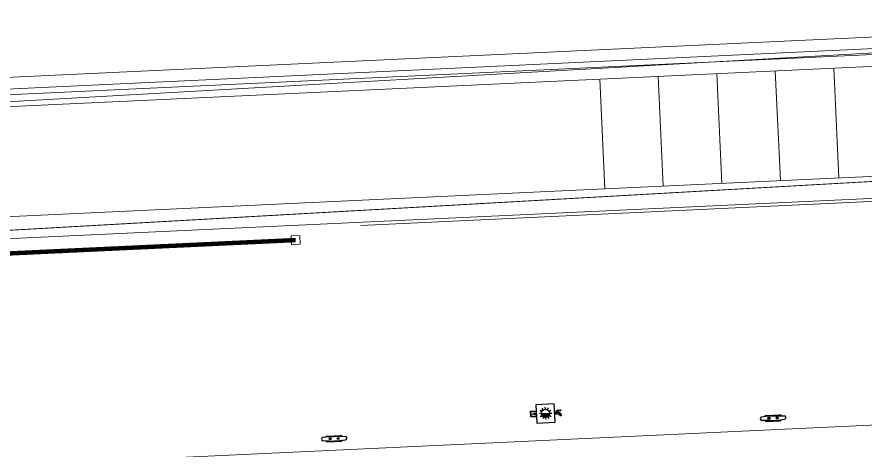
# Model space of a CAD drawing. Extents: x 526875 to 527530, y 3493038 to 3493574.
# Drawn here: x 527123.47 to 527135.05, y 3493327.63 to 3493333.54 of the extents above; entities that cross this region are included whole.
import ezdxf

# ---------------------------------------------------------------- set-up
doc = ezdxf.new("R2010")
doc.units = 0
doc.header["$LTSCALE"] = 2
doc.layers.get('0').update_dxf_attribs({"linetype": 'CONTINUOUS'})
for name, color, linetype in [('DMTZ', 7, 'CONTINUOUS'), ('DOTE', 1, 'CONTINUOUS'), ('W- bollard系船栓', 4, 'CONTINUOUS'), ('W-_ANTICOLLISION防撞措施', 6, 'CONTINUOUS'), ('W-PLASTIC_RAILINGS塑木栏杆', 6, 'CONTINUOUS'), ('W-REVETMENT驳岸', 2, 'CONTINUOUS'), ('W-STEEL_FRAME钢架', 3, 'CONTINUOUS'), ('水电箱', 3, 'CONTINUOUS'), ('系船栓', 132, 'CONTINUOUS')]:
    doc.layers.add(name, color=color, linetype=linetype)
doc.layers.add('线状居民地及垣栅辅助层', color=7, linetype='CONTINUOUS', lineweight=30)
doc.linetypes.add('10422', pattern='A,2,[150,AAA.SHX,S=1,R=0,X=0,Y=1],2,[177,AAA.SHX,S=1,R=0,X=0,Y=0.8],1e-09', length=4)

# ---------------------------------------------------------------- blocks, each defined once
blk = doc.blocks.new('slt')
for p, q in [((2.8, 1.5), (2.9, 1.8)), ((2.8, 1.5), (2.9, 1.6)), ((2.8, 1.5), (2.8, 1.5)), ((2.9, 1.3), (2.8, 1.5)), ((2.8, 1.4), (2.8, 1.5)), ((2.8, 1.3), (2.8, 1.4)), ((2.8, 1.3), (2.8, 1.3)), ((2.8, 1.2), (2.8, 1.3)), ((2.8, 1.3), (2.8, 1.3)), ((2.8, 1.3), (2.8, 1.3)), ((2.8, 1.3), (2.8, 1.3)), ((2.8, 1.2), (2.8, 1.2)), ((2.8, 1.2), (2.8, 1.2)), ((2.8, 1.2), (2.8, 1.2)), ((2.8, 1.2), (2.8, 1.1)), ((2.8, 1.2), (2.8, 1.2)), ((2.8, 1.2), (2.8, 1.2)), ((2.8, 1.1), (2.8, 1.1)), ((2.8, 1.1), (2.8, 1.1)), ((2.8, 1), (2.8, 1.1)), ((2.8, 0.9), (2.8, 1)), ((2.8, 0.9), (2.8, 0.9)), ((2.8, 0.9), (2.8, 0.9)), ((2.8, 0.8), (2.8, 0.9)), ((2.8, 0.5), (2.9, 0.8)), ((2.8, 0.7), (2.8, 0.8)), ((2.8, 0.6), (2.8, 0.7)), ((2.8, 0.7), (2.8, 0.7)), ((2.8, 0.5), (2.8, 0.6)), ((2.9, 0.2), (2.8, 0.5)), ((2.8, 0.5), (2.8, 0.5)), ((2.8, 0.5), (2.8, 0.5)), ((2.8, 0.5), (2.8, 0.3)), ((2.8, 0.3), (2.8, 0.2)), ((2.8, 0.2), (2.8, 0.2)), ((2.8, 0.2), (2.8, 0.1)), ((2.8, 0.1), (2.8, 0.1)), ((2.8, 0), (2.8, 0.1)), ((2.8, 0), (2.8, 0)), ((3.2, 1.8), (2.9, 1.8)), ((2.9, 1.6), (2.9, 1.8)), ((2.9, 1.2), (2.9, 1.3)), ((2.9, 0.8), (2.9, 1.2)), ((3.3, 1.2), (2.9, 1.2)), ((2.9, -0.2), (2.9, 0.2)), ((3.3, 1.6), (3.2, 1.8)), ((3.3, 1.5), (3.2, 1.8)), ((3.3, 1.5), (3.3, 1.6)), ((3.3, 1.5), (3.4, 1.4)), ((3.3, 1.3), (3.3, 1.5)), ((3.3, 1.5), (3.3, 1.5)), ((3.3, 1.2), (3.3, 1.3)), ((3.3, 0.8), (3.3, 1.2)), ((3.3, 0.5), (3.3, 0.8)), ((3.3, 0.2), (3.3, 0.5)), ((3.3, -0.2), (3.3, 0.2)), ((3.4, 1.4), (3.4, 1.3)), ((3.4, 1.3), (4.9, 1.3)), ((3.4, 1.3), (3.4, 1.2)), ((3.4, 1.2), (3.4, 1)), ((3.4, 1), (3.4, 0.8)), ((3.4, 0.8), (3.4, 0.5)), ((3.4, 0.5), (3.4, 0.2)), ((3.4, 0.2), (3.4, -0.1)), ((4.9, 1.5), (5.2, 1.7)), ((4.9, 1.5), (4.9, 1.3)), ((4.9, 1.5), (4.9, 1.5)), ((5, 1.5), (4.9, 1.5)), ((4.9, 1.3), (4.9, 1.3)), ((4.9, 1.3), (5, 1.3)), ((4.9, 1.3), (4.9, 1.3)), ((5, 1.4), (5, 1.5)), ((5, 1.2), (5, 1.4)), ((5, 1.3), (5, 1.2)), ((5, 1), (5, 1.2)), ((5, 1.2), (5, 1.1)), ((5, 1.1), (5, 0.9)), ((5, 0.8), (5, 1)), ((5, 0.9), (5, 0.7)), ((5, 0.5), (5, 0.8)), ((5, 0.7), (5, 0.5)), ((5, 0.2), (5, 0.5)), ((5, 0.5), (5, 0.2)), ((5, -0.1), (5, 0.2)), ((5, 0.2), (5, 0)), ((5, 0), (5, -0.2)), ((5.2, 3), (5.4, 3.2)), ((5.2, 1.7), (5.2, 3)), ((5.2, 3), (5.2, 3)), ((5.2, 3), (5.3, 3)), ((5.2, 1.8), (5.2, 1.7)), ((5.3, 1.8), (5.2, 1.8)), ((5.2, 1.7), (5.3, 1.7)), ((5.2, 1.7), (5.2, 1.6)), ((5.2, 1.7), (5.2, 1.7)), ((5.2, 1.7), (5.3, 1.7)), ((5.2, 1.6), (5.3, 1.5)), ((5.3, 3), (5.5, 3)), ((5.5, 1.8), (5.3, 1.8)), ((5.4, 1.6), (5.3, 1.7)), ((5.3, 1.7), (5.3, 1.7)), ((5.3, 1.7), (5.3, 1.7)), ((5.3, 1.7), (5.3, 1.7)), ((5.3, 1.5), (5.3, 1.4)), ((5.3, 1.4), (5.3, 1.1)), ((5.3, 1.1), (5.3, 0.8)), ((5.3, 0.8), (5.3, 0.5)), ((5.3, 0.5), (5.3, 0.2)), ((5.3, 0.2), (5.3, -0.2)), ((5.4, 3.6), (5.4, 3.6)), ((5.4, 3.6), (5.5, 3.6)), ((5.4, 3.6), (5.4, 3.6)), ((5.4, 3.2), (5.4, 3.6)), ((5.4, 3.2), (5.5, 3.2)), ((5.4, 3.2), (5.4, 3.2)), ((5.4, 1.6), (5.4, 1.6)), ((5.5, 1.6), (5.4, 1.6)), ((5.4, 1.6), (5.4, 1.6)), ((5.5, 3.7), (5.6, 3.7)), ((5.5, 3.6), (5.5, 3.7)), ((5.5, 3.2), (5.6, 3.3)), ((5.5, 3), (5.7, 3)), ((5.7, 1.8), (5.5, 1.8)), ((5.6, 1.5), (5.5, 1.6)), ((5.6, 3.7), (5.7, 3.7)), ((5.6, 3.3), (5.7, 3.3)), ((5.7, 1.5), (5.6, 1.5)), ((5.7, 3.7), (6.5, 3.7)), ((5.7, 3.3), (5.9, 3.3)), ((5.7, 3), (5.9, 3.1)), ((5.9, 1.8), (5.7, 1.8)), ((5.7, 1.5), (5.7, 1.5)), ((5.8, 1.5), (5.7, 1.5)), ((6, 1.4), (5.8, 1.5)), ((5.9, 3.3), (6.1, 3.3)), ((5.9, 3.1), (6.1, 3.1)), ((6.1, 1.8), (5.9, 1.8)), ((6, 1.4), (6, 1.4)), ((6.2, 1.4), (6, 1.4)), ((6.1, 3.3), (6.3, 3.3)), ((6.1, 3.1), (6.3, 3.1)), ((6.3, 1.8), (6.1, 1.8)), ((6.2, 1.8), (6.3, 1.8)), ((6.4, 1.4), (6.2, 1.4)), ((6.2, 1.4), (6.2, 1.4)), ((6.3, 3.3), (6.4, 3.3)), ((6.3, 3.1), (6.5, 3.1)), ((6.3, 1.8), (6.4, 1.8)), ((6.5, 1.8), (6.3, 1.8)), ((6.4, 3.3), (6.6, 3.3)), ((6.4, 1.8), (6.6, 1.8)), ((6.5, 1.5), (6.4, 1.4)), ((6.4, 1.4), (6.4, 1.4)), ((6.6, 3.7), (6.5, 3.7)), ((6.6, 3.7), (6.5, 3.7)), ((6.5, 3.7), (6.5, 3.7)), ((6.5, 3.1), (6.7, 3)), ((6.7, 1.8), (6.5, 1.8)), ((6.5, 1.5), (6.5, 1.5)), ((6.6, 1.5), (6.5, 1.5)), ((6.6, 3.8), (6.6, 3.7)), ((6.7, 3.8), (6.6, 3.8)), ((6.6, 3.3), (6.7, 3.2)), ((6.6, 1.7), (6.6, 1.8)), ((6.6, 1.8), (6.6, 1.8)), ((6.6, 1.8), (6.7, 1.8)), ((6.7, 1.7), (6.6, 1.7)), ((6.6, 1.7), (6.8, 1.7)), ((6.6, 1.5), (6.6, 1.7)), ((6.6, 1.7), (6.6, 1.7)), ((6.6, 1.5), (6.6, 1.5)), ((6.6, 1.5), (6.6, 1.5)), ((6.6, 1.5), (6.6, 1.5)), ((6.6, 1.5), (6.6, 1.5)), ((6.6, 1.5), (6.7, 1.5)), ((6.7, 3.9), (6.7, 3.8)), ((6.8, 3.9), (6.7, 3.9)), ((6.7, 3.2), (6.7, 3.2)), ((6.7, 3.2), (6.9, 3)), ((6.7, 3), (6.8, 3)), ((6.7, 1.8), (6.7, 1.7)), ((6.7, 1.8), (6.7, 1.8)), ((6.8, 1.8), (6.7, 1.8)), ((6.7, 1.7), (6.7, 1.7)), ((6.9, 1.5), (6.7, 1.5)), ((6.9, 4), (6.8, 3.9)), ((6.8, 3), (6.9, 3)), ((6.9, 1.8), (6.8, 1.8)), ((6.8, 1.7), (6.9, 1.7)), ((7, 4), (6.9, 4)), ((6.9, 3.2), (7, 3.3)), ((6.9, 3.2), (6.9, 3.1)), ((6.9, 3.1), (6.9, 3)), ((6.9, 3), (6.9, 1.7)), ((6.9, 3), (6.9, 3)), ((6.9, 3), (6.9, 3)), ((6.9, 3), (6.9, 3)), ((6.9, 3), (6.9, 3)), ((6.9, 3), (6.9, 3)), ((6.9, 1.7), (6.9, 1.8)), ((6.9, 1.7), (6.9, 1.7)), ((7.1, 1.4), (6.9, 1.5)), ((7.1, 4), (7, 4)), ((7.1, 3.4), (7, 3.3)), ((7, 3.3), (7, 3.3)), ((7.3, 4.1), (7.1, 4.1)), ((7.1, 4.1), (7.1, 4)), ((7.2, 3.5), (7.1, 3.5)), ((7.1, 3.5), (7.1, 3.4)), ((7.2, 3.5), (7.1, 3.5)), ((7.1, 3.5), (7.1, 3.4)), ((7.1, 3.4), (7.1, 3.4)), ((7.1, 1.4), (7.3, 1.4)), ((7.3, 3.6), (7.2, 3.5)), ((7.3, 3.6), (7.2, 3.5)), ((7.3, 4.1), (10.4, 4.1)), ((7.4, 3.6), (7.3, 3.6)), ((7.4, 3.6), (7.3, 3.6)), ((7.3, 3.6), (7.3, 3.6)), ((7.3, 1.4), (7.4, 1.3)), ((7.5, 3.7), (7.4, 3.6)), ((7.4, 3.6), (7.4, 3.6)), ((7.5, 3.6), (7.4, 3.6)), ((7.4, 1.3), (7.5, 1.3)), ((7.6, 3.7), (7.5, 3.7)), ((7.5, 3.6), (10.3, 3.6)), ((7.5, 1.3), (8, 1.3)), ((7.6, 3.7), (10.4, 3.7)), ((8, 1.3), (8.5, 1)), ((8.5, 1), (9, 0.7)), ((9, 0.7), (9, 0.7)), ((9, 0.7), (9.5, 0)), ((9.6, 0), (9.5, 0)), ((9.5, 0), (9.5, 0)), ((9.5, 0), (9.6, 0)), ((9.6, 0), (9.6, 0)), ((9.6, 0), (9.7, 0)), ((9.7, 0), (9.7, 0)), ((9.7, 0), (9.7, 0)), ((9.7, 0), (9.7, 0)), ((9.7, 0), (9.7, 0)), ((10.4, 3.6), (10.3, 3.6)), ((10.4, 4.1), (10.5, 4.1)), ((10.4, 3.7), (10.5, 3.7)), ((10.5, 3.6), (10.4, 3.6)), ((10.5, 4.1), (10.6, 4.1)), ((10.5, 3.7), (10.6, 3.7)), ((10.6, 3.6), (10.5, 3.6)), ((10.6, 4.1), (10.7, 4.1)), ((10.6, 3.7), (10.7, 3.7)), ((10.7, 3.6), (10.6, 3.6)), ((10.6, 3.6), (10.6, 3.6)), ((10.7, 4.1), (10.7, 3.6)), ((10.7, 4.1), (10.7, 4.1)), ((10.7, 4.1), (10.7, 4.1)), ((10.7, 3.7), (10.7, 3.7)), ((10.7, 3.7), (10.7, 3.6)), ((10.7, 3.6), (10.7, 3.6)), ((10.7, 3.6), (10.7, 3.6)), ((2.8, 0), (2.8, -0.1)), ((2.8, -0.2), (2.8, -0.1)), ((2.8, -0.1), (2.8, -0.1)), ((2.8, -0.2), (2.8, -0.2)), ((2.8, -0.2), (2.8, -0.2)), ((2.8, -0.2), (2.8, -0.3)), ((2.8, -0.3), (2.8, -0.4)), ((2.8, -0.3), (2.8, -0.3)), ((2.8, -0.6), (2.8, -0.4)), ((2.8, -0.6), (2.9, -0.4)), ((2.8, -0.4), (2.8, -0.4)), ((2.9, -0.7), (2.8, -0.6)), ((2.8, -0.6), (2.9, -0.9)), ((2.8, -0.6), (2.8, -0.6)), ((3.3, -0.2), (2.9, -0.2)), ((2.9, -0.4), (2.9, -0.2)), ((2.9, -0.9), (2.9, -0.7)), ((3.2, -0.9), (2.9, -0.9)), ((3.3, -0.6), (3.2, -0.9)), ((3.2, -0.9), (3.3, -0.7)), ((3.3, -0.4), (3.3, -0.2)), ((3.3, -0.6), (3.3, -0.4)), ((3.4, -0.4), (3.3, -0.6)), ((3.3, -0.6), (3.3, -0.6)), ((3.3, -0.7), (3.3, -0.6)), ((3.4, -0.1), (3.4, -0.3)), ((3.4, -0.3), (3.4, -0.4)), ((3.4, -0.4), (4.9, -0.4)), ((3.4, -0.4), (3.4, -0.4)), ((4.9, -0.4), (4.9, -0.4)), ((4.9, -0.4), (4.9, -0.5)), ((5, -0.4), (4.9, -0.4)), ((4.9, -0.4), (4.9, -0.4)), ((4.9, -0.6), (5, -0.5)), ((4.9, -0.5), (4.9, -0.6)), ((5.2, -0.8), (4.9, -0.6)), ((5, -0.3), (5, -0.1)), ((5, -0.2), (5, -0.3)), ((5, -0.3), (5, -0.4)), ((5, -0.4), (5, -0.3)), ((5, -0.5), (5, -0.4)), ((5.3, -0.6), (5.2, -0.7)), ((5.2, -0.7), (5.2, -0.8)), ((5.4, -0.7), (5.2, -0.8)), ((5.3, -0.2), (5.3, -0.4)), ((5.3, -0.4), (5.3, -0.6)), ((5.6, -0.7), (5.4, -0.7)), ((5.8, -0.7), (5.6, -0.7)), ((6, -0.7), (5.8, -0.7)), ((6.1, -0.7), (6, -0.7)), ((6.3, -0.7), (6.1, -0.7)), ((6.5, -0.6), (6.3, -0.7)), ((6.7, -0.6), (6.5, -0.6)), ((6.7, -0.6), (6.9, -0.5)), ((6.9, -0.5), (7.1, -0.5)), ((7.3, -0.5), (7.1, -0.5)), ((7.4, -0.4), (7.3, -0.5)), ((7.4, -0.4), (7.5, -0.4)), ((7.5, -0.4), (7.7, -0.5)), ((7.7, -0.5), (7.8, -0.6)), ((7.8, -0.6), (8.1, -1)), ((8, -1.5), (8, -1.5)), ((8, -1.5), (8, -1.5)), ((8, -1.6), (8, -1.5)), ((8, -1.5), (8, -1.5)), ((8, -1.5), (8.1, -1.5)), ((8, -1.6), (8, -1.6)), ((8, -1.5), (8.1, -1.5)), ((8, -1.5), (8.1, -1.5)), ((8, -1.5), (8, -1.6)), ((8.1, -1.5), (8, -1.5)), ((8.1, -1.5), (8, -1.5)), ((8, -1.6), (8, -1.6)), ((8.1, -1.6), (8, -1.6)), ((8, -1.6), (8, -1.6)), ((8, -1.6), (8.5, -2.3)), ((8, -1.6), (8, -1.6)), ((8, -1.6), (8, -1.6)), ((8, -1.6), (8, -1.6)), ((8, -1.6), (8, -1.6)), ((8, -1.6), (8, -1.6)), ((8, -1.6), (8, -1.6)), ((8, -1.6), (8, -1.6)), ((8, -1.6), (8, -1.6)), ((8, -1.6), (8.1, -1.6)), ((8, -1.6), (8, -1.6)), ((8, -1.6), (8, -1.6)), ((8, -1.6), (8, -1.6)), ((8.1, -1), (8.1, -1.1)), ((8.1, -1), (8.2, -1.1)), ((8.1, -1.1), (8.1, -1.1)), ((8.1, -1.1), (8.1, -1.1)), ((8.1, -1.2), (8.1, -1.1)), ((8.1, -1.2), (8.1, -1.2)), ((8.1, -1.3), (8.1, -1.2)), ((8.1, -1.2), (8.1, -1.2)), ((8.1, -1.2), (8.1, -1.2)), ((8.1, -1.3), (8.1, -1.3)), ((8.2, -1.3), (8.1, -1.3)), ((8.1, -1.4), (8.1, -1.4)), ((8.1, -1.5), (8.1, -1.4)), ((8.1, -1.4), (8.1, -1.4)), ((8.1, -1.4), (8.1, -1.5)), ((8.2, -1.4), (8.1, -1.4)), ((8.1, -1.4), (8.1, -1.4)), ((8.1, -1.4), (8.1, -1.4)), ((8.1, -1.4), (8.1, -1.5)), ((8.1, -1.5), (8.1, -1.5)), ((8.1, -1.5), (8.1, -1.5)), ((8.1, -1.5), (8.1, -1.5)), ((8.1, -1.5), (8.1, -1.5)), ((8.1, -1.5), (8.1, -1.5)), ((8.1, -1.5), (8.1, -1.5)), ((8.1, -1.5), (8.1, -1.5)), ((8.1, -1.5), (8.1, -1.5)), ((8.1, -1.5), (8.1, -1.5)), ((8.1, -1.6), (8.1, -1.5)), ((8.1, -1.5), (8.1, -1.6)), ((8.1, -1.5), (8.1, -1.6)), ((8.1, -1.5), (8.1, -1.5)), ((8.1, -1.5), (8.1, -1.5)), ((8.1, -1.5), (8.1, -1.5)), ((8.1, -1.5), (8.1, -1.5)), ((8.1, -1.5), (8.1, -1.6)), ((8.1, -1.6), (8.1, -1.6)), ((8.1, -1.6), (8.1, -1.6)), ((8.1, -1.6), (8.1, -1.6)), ((8.1, -1.6), (8.1, -1.6)), ((8.1, -1.6), (8.2, -1.6)), ((8.1, -1.6), (8.1, -1.6)), ((8.1, -1.6), (8.1, -1.6)), ((8.1, -1.6), (8.1, -1.6)), ((8.1, -1.6), (8.1, -1.6)), ((8.1, -1.6), (8.1, -1.6)), ((8.1, -1.6), (8.6, -2.2)), ((8.1, -1.6), (8.1, -1.6)), ((8.2, -1.1), (8.3, -1)), ((8.2, -1.1), (8.2, -1.1)), ((8.2, -1.3), (8.2, -1.3)), ((8.3, -1.3), (8.2, -1.3)), ((8.2, -1.3), (8.2, -1.3)), ((8.2, -1.3), (8.2, -1.3)), ((8.2, -1.4), (8.2, -1.3)), ((8.2, -1.3), (8.2, -1.3)), ((8.2, -1.3), (8.2, -1.4)), ((8.2, -1.3), (8.2, -1.3)), ((8.2, -1.3), (8.2, -1.3)), ((8.2, -1.3), (8.2, -1.3)), ((8.2, -1.3), (8.2, -1.3)), ((8.2, -1.3), (8.2, -1.3)), ((8.2, -1.3), (8.2, -1.3)), ((8.2, -1.3), (8.2, -1.4)), ((8.2, -1.4), (8.2, -1.4)), ((8.2, -1.4), (8.2, -1.4)), ((8.2, -1.4), (8.2, -1.4)), ((8.2, -1.4), (8.2, -1.4)), ((8.2, -1.6), (8.2, -1.5)), ((8.2, -1.5), (8.2, -1.5)), ((8.2, -1.5), (8.3, -1.5)), ((8.3, -1.5), (8.2, -1.5)), ((8.2, -1.5), (8.2, -1.5)), ((8.2, -1.5), (8.2, -1.5)), ((8.2, -1.5), (8.2, -1.5)), ((8.2, -1.5), (8.2, -1.5)), ((8.2, -1.5), (8.7, -2.2)), ((8.2, -1.5), (8.2, -1.5)), ((8.2, -1.5), (8.2, -1.5)), ((8.2, -1.5), (8.3, -1.5)), ((8.2, -1.5), (8.7, -2.2)), ((8.3, -1), (8.4, -1)), ((8.3, -1.3), (8.4, -1.2)), ((8.3, -1.3), (8.4, -1.3)), ((8.3, -1.3), (8.3, -1.3)), ((8.3, -1.5), (8.4, -1.4)), ((8.3, -1.5), (8.3, -1.5)), ((8.3, -1.5), (8.3, -1.5)), ((8.3, -1.5), (8.3, -1.5)), ((8.3, -1.5), (8.3, -1.5)), ((8.3, -1.5), (8.3, -1.5)), ((8.4, -1), (8.6, -0.9)), ((8.4, -1.2), (8.5, -1.2)), ((8.4, -1.3), (8.4, -1.3)), ((8.5, -1.3), (8.4, -1.3)), ((8.4, -1.4), (8.5, -1.4)), ((8.4, -1.4), (8.4, -1.4)), ((8.4, -1.4), (8.4, -1.4)), ((8.4, -1.4), (8.4, -1.4)), ((8.4, -1.4), (8.4, -1.4)), ((8.4, -1.4), (8.4, -1.4)), ((8.4, -1.4), (8.9, -2.1)), ((8.4, -1.4), (8.4, -1.4)), ((8.4, -1.4), (8.4, -1.4)), ((8.4, -1.4), (8.9, -2.1)), ((8.4, -1.4), (8.4, -1.4)), ((8.5, -1.2), (8.7, -1)), ((8.7, -1.2), (8.5, -1.3)), ((8.5, -1.4), (8.5, -1.3)), ((8.5, -1.3), (8.6, -1.3)), ((8.5, -1.4), (8.5, -1.4)), ((8.5, -1.4), (8.5, -1.4)), ((8.5, -1.4), (8.5, -1.4)), ((8.5, -2.3), (8.6, -2.3)), ((8.5, -2.3), (8.5, -2.3)), ((8.5, -2.3), (8.5, -2.3)), ((8.6, -0.9), (8.8, -0.7)), ((8.6, -1.3), (8.6, -1.3)), ((8.6, -1.3), (9.1, -2)), ((8.6, -1.3), (8.6, -1.3)), ((8.6, -1.3), (8.7, -1.3)), ((8.6, -2.3), (8.7, -2.2)), ((8.6, -2.2), (8.6, -2.2)), ((8.6, -2.3), (8.6, -2.2)), ((8.6, -2.2), (8.6, -2.3)), ((8.6, -2.3), (8.6, -2.3)), ((8.6, -2.3), (8.6, -2.3)), ((8.6, -2.3), (8.6, -2.3)), ((8.7, -1), (8.9, -0.9)), ((8.7, -1), (8.7, -1)), ((8.8, -1.1), (8.7, -1.2)), ((8.7, -1.2), (8.7, -1.2)), ((8.7, -1.2), (8.8, -1.2)), ((8.7, -1.3), (8.7, -1.2)), ((8.7, -1.3), (8.7, -1.3)), ((8.7, -1.3), (8.7, -1.3)), ((8.7, -1.3), (8.7, -1.3)), ((8.7, -1.3), (8.7, -1.3)), ((8.7, -1.3), (8.7, -1.3)), ((8.7, -1.3), (8.7, -1.3)), ((8.7, -1.3), (9.2, -2)), ((8.7, -2.2), (8.7, -2.2)), ((8.7, -2.2), (8.7, -2.2)), ((8.7, -2.2), (8.7, -2.2)), ((8.7, -2.2), (8.7, -2.2)), ((8.7, -2.2), (8.7, -2.2)), ((8.7, -2.2), (8.8, -2.2)), ((8.8, -0.7), (9, -0.6)), ((9, -1), (8.8, -1.1)), ((8.8, -1.2), (8.9, -1.1)), ((8.8, -1.2), (8.8, -1.2)), ((8.8, -1.2), (8.8, -1.2)), ((8.8, -1.2), (8.8, -1.2)), ((8.8, -1.2), (9.3, -1.8)), ((8.8, -1.2), (8.8, -1.2)), ((8.8, -1.2), (8.8, -1.2)), ((8.8, -2.2), (8.9, -2.1)), ((8.8, -2.2), (8.8, -2.2)), ((8.8, -2.2), (8.8, -2.2)), ((8.8, -2.2), (8.8, -2.2)), ((8.8, -2.2), (8.8, -2.2)), ((8.8, -2.2), (8.8, -2.2)), ((8.8, -2.2), (8.8, -2.2)), ((8.9, -0.9), (9.1, -0.8)), ((8.9, -1.1), (8.9, -1.1)), ((8.9, -1.1), (8.9, -1.1)), ((8.9, -1.1), (8.9, -1.1)), ((8.9, -1.1), (9, -1.1)), ((8.9, -1.1), (8.9, -1.1)), ((8.9, -1.1), (9.4, -1.8)), ((8.9, -2.1), (8.9, -2.1)), ((8.9, -2.1), (8.9, -2.1)), ((8.9, -2.1), (8.9, -2.1)), ((8.9, -2.1), (9, -2.1)), ((9, -0.6), (9.2, -0.4)), ((9.2, -0.8), (9, -1)), ((9, -1), (9, -1)), ((9, -1), (9.1, -1)), ((9, -1), (9, -1)), ((9, -1.1), (9, -1)), ((9, -1.1), (9, -1.1)), ((9, -2.1), (9.1, -2)), ((9, -2.1), (9, -2.1)), ((9, -2.1), (9, -2.1)), ((9, -2.1), (9, -2.1)), ((9, -2.1), (9, -2.1)), ((9, -2.1), (9, -2.1)), ((9, -2.1), (9, -2.1)), ((9.1, -0.8), (9.3, -0.6)), ((9.1, -1), (9.2, -0.9)), ((9.1, -1), (9.1, -1)), ((9.1, -1), (9.1, -1)), ((9.1, -1), (9.1, -1)), ((9.1, -1), (9.6, -1.7)), ((9.1, -2), (9.1, -2)), ((9.1, -2), (9.1, -2)), ((9.1, -2), (9.1, -2)), ((9.2, -2.1), (9.1, -2)), ((9.1, -2), (9.1, -2)), ((9.1, -2), (9.2, -2)), ((9.2, -0.4), (9.3, -0.3)), ((9.3, -0.7), (9.2, -0.8)), ((9.2, -0.9), (9.2, -0.9)), ((9.2, -0.9), (9.7, -1.6)), ((9.2, -0.9), (9.2, -0.9)), ((9.2, -0.9), (9.2, -0.9)), ((9.2, -0.9), (9.3, -0.9)), ((9.2, -0.9), (9.2, -0.9)), ((9.2, -1.9), (9.3, -1.9)), ((9.2, -1.9), (9.2, -1.9)), ((9.2, -2), (9.2, -1.9)), ((9.2, -2), (9.2, -2)), ((9.2, -2), (9.2, -2)), ((9.2, -2), (9.2, -2)), ((9.2, -2.1), (9.2, -2.2)), ((9.2, -2.1), (9.2, -2.1)), ((9.3, -2.1), (9.2, -2.1)), ((9.2, -2.2), (9.3, -2.2)), ((9.5, -2.4), (9.2, -2.2)), ((9.3, -0.3), (9.4, -0.2)), ((9.3, -0.6), (9.5, -0.5)), ((9.3, -0.6), (9.3, -0.6)), ((9.4, -0.7), (9.3, -0.7)), ((9.3, -0.8), (9.4, -0.7)), ((9.3, -0.8), (9.3, -0.8)), ((9.3, -0.8), (9.3, -0.8)), ((9.3, -0.8), (9.3, -0.8)), ((9.3, -0.9), (9.3, -0.8)), ((9.3, -0.8), (9.3, -0.8)), ((9.3, -0.8), (9.3, -0.8)), ((9.3, -0.8), (9.3, -0.8)), ((9.3, -0.8), (9.3, -0.8)), ((9.3, -0.8), (9.9, -1.5)), ((9.3, -1.8), (9.4, -1.8)), ((9.3, -1.9), (9.3, -1.8)), ((9.3, -1.9), (9.3, -1.9)), ((9.3, -1.9), (9.3, -1.9)), ((9.3, -1.9), (9.3, -1.9)), ((9.3, -1.9), (9.3, -1.9)), ((9.3, -1.9), (9.3, -1.9)), ((9.3, -2.1), (9.5, -2.1)), ((9.4, -2.1), (9.3, -2.1)), ((9.3, -2.1), (9.3, -2.1)), ((9.3, -2.2), (9.3, -2.1)), ((9.4, -0.2), (9.5, -0.1)), ((9.5, -0.6), (9.4, -0.7)), ((9.4, -0.7), (9.4, -0.7)), ((10, -1.4), (9.4, -0.7)), ((9.4, -0.7), (9.5, -0.7)), ((9.4, -1.8), (9.5, -1.8)), ((9.5, -2), (9.4, -2.1)), ((9.5, -0.1), (9.6, -0.1)), ((9.5, -0.5), (9.6, -0.3)), ((9.6, -0.4), (9.5, -0.6)), ((9.5, -0.6), (9.6, -0.6)), ((9.5, -0.7), (9.5, -0.6)), ((9.5, -0.7), (9.5, -0.7)), ((9.5, -0.7), (9.5, -0.7)), ((9.5, -0.7), (9.5, -0.7)), ((9.5, -1.7), (9.6, -1.7)), ((9.5, -1.8), (9.5, -1.7)), ((9.5, -1.8), (9.5, -1.8)), ((9.5, -1.8), (9.5, -1.8)), ((9.5, -1.8), (9.5, -1.8)), ((9.5, -1.8), (9.5, -1.8)), ((9.5, -2.1), (9.6, -2)), ((9.6, -2), (9.5, -2)), ((9.5, -2.4), (9.5, -2.5)), ((9.5, -2.5), (9.5, -2.4)), ((9.5, -2.5), (9.5, -2.5)), ((9.5, -2.5), (9.6, -2.5)), ((9.5, -2.5), (9.5, -2.5)), ((9.6, -2.5), (9.5, -2.5)), ((9.7, -2.8), (9.5, -2.5)), ((9.6, -0.1), (9.6, 0)), ((9.6, 0), (9.6, 0)), ((9.6, -0.3), (9.7, -0.2)), ((9.7, -0.4), (9.6, -0.4)), ((9.6, -0.6), (9.7, -0.5)), ((9.6, -0.6), (9.6, -0.6)), ((9.6, -0.6), (9.6, -0.6)), ((9.6, -0.6), (9.6, -0.6)), ((9.6, -0.6), (9.6, -0.6)), ((9.6, -0.6), (9.6, -0.6)), ((9.6, -0.6), (9.6, -0.6)), ((9.6, -0.6), (9.6, -0.6)), ((9.6, -0.6), (10.1, -1.3)), ((9.6, -1.7), (9.7, -1.6)), ((9.6, -1.7), (9.6, -1.7)), ((9.6, -1.7), (9.6, -1.7)), ((9.6, -1.7), (9.6, -1.7)), ((9.6, -1.7), (9.6, -1.7)), ((9.6, -1.7), (9.6, -1.7)), ((9.7, -1.9), (9.6, -2)), ((9.6, -2), (9.7, -1.9)), ((9.7, -2.4), (9.6, -2.4)), ((9.6, -2.4), (9.6, -2.5)), ((9.6, -2.5), (9.7, -2.4)), ((9.8, -0.1), (9.7, 0)), ((9.7, -0.2), (9.8, -0.1)), ((9.7, -0.2), (9.8, -0.3)), ((9.8, -0.2), (9.7, -0.2)), ((9.7, -0.2), (9.7, -0.2)), ((9.7, -0.2), (9.7, -0.2)), ((9.7, -0.2), (9.7, -0.2)), ((9.8, -0.3), (9.7, -0.4)), ((9.7, -0.5), (9.8, -0.4)), ((9.7, -0.5), (9.7, -0.5)), ((9.7, -0.5), (9.7, -0.5)), ((9.7, -0.5), (9.7, -0.5)), ((9.7, -0.5), (9.7, -0.5)), ((9.7, -0.5), (9.7, -0.5)), ((10.2, -1.2), (9.7, -0.5)), ((9.7, -1.6), (9.8, -1.6)), ((9.7, -1.6), (9.7, -1.6)), ((9.7, -1.6), (9.7, -1.6)), ((9.7, -1.9), (9.9, -1.8)), ((9.9, -1.8), (9.7, -1.9)), ((9.7, -2.4), (9.8, -2.3)), ((9.9, -2.3), (9.7, -2.4)), ((9.7, -2.8), (9.7, -2.8)), ((9.7, -2.8), (9.7, -2.8)), ((9.7, -2.8), (9.8, -2.8)), ((10, -3.1), (9.7, -2.8)), ((9.8, -2.8), (9.7, -2.8)), ((9.8, -0.1), (9.8, -0.1)), ((9.8, -0.1), (9.8, -0.1)), ((9.8, -0.1), (9.8, -0.1)), ((9.8, -0.1), (9.8, -0.1)), ((9.8, -0.1), (9.8, -0.1)), ((9.8, -0.1), (9.8, -0.1)), ((9.8, -0.1), (9.8, -0.1)), ((9.8, -0.1), (9.8, -0.1)), ((9.8, -0.1), (9.8, -0.1)), ((9.8, -0.1), (9.8, -0.1)), ((9.8, -0.1), (9.8, -0.2)), ((9.8, -0.1), (9.8, -0.1)), ((9.8, -0.1), (9.8, -0.1)), ((9.8, -0.1), (9.8, -0.1)), ((9.9, -0.1), (9.8, -0.1)), ((9.8, -0.1), (9.8, -0.1)), ((10.4, -1), (9.8, -0.3)), ((9.8, -0.3), (9.9, -0.3)), ((9.8, -0.4), (9.8, -0.3)), ((9.8, -0.4), (9.8, -0.4)), ((9.8, -0.4), (9.8, -0.4)), ((9.8, -0.4), (9.8, -0.4)), ((9.8, -0.4), (9.8, -0.4)), ((9.8, -0.4), (9.8, -0.4)), ((9.8, -0.4), (9.8, -0.4)), ((9.8, -0.4), (9.8, -0.4)), ((9.8, -0.4), (9.8, -0.4)), ((9.8, -0.4), (10.3, -1.1)), ((9.8, -1.5), (9.9, -1.5)), ((9.8, -1.5), (9.8, -1.5)), ((9.8, -1.5), (9.8, -1.5)), ((9.8, -1.6), (9.8, -1.5)), ((9.8, -1.6), (9.8, -1.6)), ((9.8, -2.3), (10, -2.2)), ((9.9, -2.8), (9.8, -2.8)), ((9.8, -2.8), (9.8, -2.8)), ((9.8, -2.8), (9.9, -2.8)), ((9.9, -0.1), (9.9, -0.1)), ((9.9, -0.1), (9.9, -0.1)), ((9.9, -0.1), (9.9, -0.1)), ((10, -0.1), (9.9, -0.1)), ((9.9, -0.1), (10, -0.1)), ((9.9, -0.1), (9.9, -0.1)), ((9.9, -0.1), (9.9, -0.1)), ((10, -0.1), (9.9, -0.1)), ((10, -0.2), (9.9, -0.3)), ((9.9, -0.3), (10, -0.2)), ((9.9, -0.3), (10, -0.3)), ((9.9, -0.3), (9.9, -0.3)), ((9.9, -0.3), (9.9, -0.3)), ((9.9, -0.3), (9.9, -0.3)), ((9.9, -0.3), (9.9, -0.3)), ((9.9, -0.3), (9.9, -0.3)), ((9.9, -0.3), (9.9, -0.3)), ((9.9, -1.5), (10, -1.4)), ((9.9, -1.5), (9.9, -1.5)), ((9.9, -1.5), (9.9, -1.5)), ((9.9, -1.5), (9.9, -1.5)), ((9.9, -1.5), (9.9, -1.5)), ((10, -1.7), (9.9, -1.8)), ((9.9, -1.8), (10, -1.7)), ((10, -2.2), (9.9, -2.3)), ((10, -2.7), (9.9, -2.8)), ((9.9, -2.8), (10, -2.8)), ((10, -0.1), (10.1, 0)), ((10, 0), (10, 0)), ((10.1, 0), (10, 0)), ((10, -0.1), (10, 0)), ((10, 0), (10, 0)), ((10, 0), (10, -0.1)), ((10, 0), (10, -0.1)), ((10, 0), (10, 0)), ((10, 0), (10, -0.1)), ((10, 0), (10, 0)), ((10, 0), (10, 0)), ((10, -0.1), (10, -0.2)), ((10, -0.1), (10, -0.1)), ((10.1, -0.1), (10, -0.1)), ((10, -0.1), (10.1, -0.1)), ((10, -0.1), (10, -0.1)), ((10, -0.2), (10.1, -0.1)), ((10, -0.1), (10, -0.1)), ((10.1, -0.1), (10, -0.1)), ((10, -0.1), (10, -0.1)), ((10, -0.1), (10, -0.1)), ((10, -0.1), (10, -0.1)), ((10, -0.1), (10, -0.1)), ((10, -0.1), (10, -0.1)), ((10, -0.2), (10, -0.1)), ((10, -0.1), (10, -0.1)), ((10, -0.1), (10, -0.1)), ((10, -0.1), (10, -0.1)), ((10, -0.1), (10, -0.1)), ((10, -0.3), (10, -0.2)), ((10, -0.2), (10, -0.2)), ((10, -0.2), (10, -0.2)), ((10, -0.2), (10, -0.2)), ((10, -0.2), (10, -0.2)), ((10, -0.2), (10, -0.2)), ((10, -0.2), (10, -0.2)), ((10.5, -0.9), (10, -0.2)), ((10, -0.2), (10, -0.2)), ((10, -0.2), (10, -0.2)), ((10, -0.2), (10.5, -0.9)), ((10, -1.3), (10.1, -1.3)), ((10, -1.4), (10, -1.3)), ((10, -1.4), (10, -1.4)), ((10, -1.4), (10, -1.4)), ((10, -1.4), (10, -1.4)), ((10, -1.4), (10, -1.4)), ((10, -1.7), (10.1, -1.6)), ((10.1, -1.6), (10, -1.7)), ((10, -2.2), (10.1, -2.1)), ((10.1, -2.1), (10, -2.2)), ((10.1, -2.7), (10, -2.7)), ((10, -2.8), (10.1, -2.7)), ((10, -3.1), (10, -3.1)), ((10, -3.1), (10, -3.2)), ((10.1, -3.1), (10, -3.1)), ((10, -3.2), (10.1, -3.1)), ((10, -3.1), (10, -3.1)), ((10.3, -3.5), (10, -3.2)), ((10, -3.2), (10, -3.2)), ((10.1, 0), (10.1, 0)), ((10.1, 0), (10.1, 0)), ((10.1, 0), (10.6, -0.7)), ((10.1, 0), (10.1, 0)), ((10.1, 0), (10.1, 0)), ((10.1, 0), (10.1, 0)), ((10.1, 0), (10.1, 0)), ((10.1, 0), (10.1, 0)), ((10.1, 0), (10.1, 0)), ((10.1, 0), (10.1, -0.1)), ((10.1, -0.1), (10.1, 0)), ((10.1, 0), (10.1, 0)), ((10.1, 0), (10.1, 0)), ((10.1, 0), (10.1, 0)), ((10.1, -0.1), (10.1, -0.1)), ((10.1, -0.1), (10.1, -0.1)), ((10.1, -0.1), (10.1, -0.1)), ((10.1, -0.1), (10.1, -0.1)), ((10.1, -0.1), (10.1, -0.1)), ((10.1, -0.1), (10.1, -0.1)), ((10.1, -0.1), (10.1, -0.1)), ((10.1, -0.1), (10.1, -0.1)), ((10.1, -0.1), (10.1, -0.1)), ((10.1, -0.1), (10.1, -0.1)), ((10.1, -0.1), (10.6, -0.8)), ((10.1, -1.3), (10.2, -1.2)), ((10.1, -1.3), (10.1, -1.3)), ((10.1, -1.3), (10.1, -1.3)), ((10.1, -1.3), (10.1, -1.3)), ((10.1, -1.3), (10.1, -1.3)), ((10.1, -1.3), (10.1, -1.3)), ((10.1, -1.3), (10.1, -1.3)), ((10.1, -1.6), (10.2, -1.5)), ((10.2, -1.5), (10.1, -1.6)), ((10.3, -2), (10.1, -2.1)), ((10.1, -2.1), (10.3, -2)), ((10.1, -2.7), (10.3, -2.6)), ((10.3, -2.6), (10.1, -2.7)), ((10.1, -3.1), (10.2, -3.1)), ((10.2, -3.1), (10.1, -3.1)), ((10.2, -1.2), (10.3, -1.2)), ((10.2, -1.2), (10.2, -1.2)), ((10.2, -1.2), (10.2, -1.2)), ((10.2, -1.2), (10.2, -1.2)), ((10.2, -1.2), (10.3, -1.3)), ((10.2, -1.2), (10.2, -1.2)), ((10.3, -1.4), (10.2, -1.5)), ((10.2, -1.5), (10.3, -1.4)), ((10.2, -3.1), (10.4, -3)), ((10.3, -3.1), (10.2, -3.1)), ((10.3, -1.1), (10.4, -1)), ((10.3, -1.1), (10.3, -1.1)), ((10.3, -1.1), (10.3, -1.1)), ((10.3, -1.1), (10.3, -1.1)), ((10.3, -1.1), (10.3, -1.1)), ((10.3, -1.1), (10.3, -1.1)), ((10.3, -1.2), (10.3, -1.1)), ((10.3, -1.1), (10.3, -1.1)), ((10.3, -1.3), (10.3, -1.3)), ((10.3, -1.3), (10.3, -1.3)), ((10.3, -1.4), (10.3, -1.3)), ((10.3, -1.3), (10.3, -1.4)), ((10.3, -1.4), (10.3, -1.4)), ((10.3, -1.4), (10.3, -1.4)), ((10.3, -1.4), (10.5, -1.7)), ((10.4, -1.9), (10.3, -2)), ((10.3, -2), (10.4, -1.9)), ((10.3, -2.6), (10.4, -2.5)), ((10.4, -2.5), (10.3, -2.6)), ((10.4, -3), (10.3, -3.1)), ((10.3, -3.5), (10.3, -3.5)), ((10.4, -3.5), (10.3, -3.5)), ((10.4, -1), (10.5, -1)), ((10.4, -1), (10.4, -1)), ((10.4, -1), (10.4, -1)), ((10.4, -1), (10.4, -1)), ((10.4, -1), (10.4, -1)), ((10.4, -1.9), (10.5, -1.8)), ((10.5, -1.8), (10.4, -1.9)), ((10.5, -2.4), (10.4, -2.5)), ((10.4, -2.5), (10.5, -2.4)), ((10.4, -3), (10.5, -2.9)), ((10.5, -2.9), (10.4, -3)), ((10.5, -3.4), (10.4, -3.5)), ((10.5, -0.9), (10.6, -0.8)), ((10.5, -0.9), (10.5, -0.9)), ((10.5, -0.9), (10.5, -0.9)), ((10.5, -0.9), (10.5, -0.9)), ((10.5, -0.9), (10.5, -0.9)), ((10.5, -0.9), (10.5, -0.9)), ((10.5, -0.9), (10.5, -0.9)), ((10.5, -1), (10.5, -0.9)), ((10.5, -0.9), (10.5, -0.9)), ((10.5, -1), (10.5, -1)), ((10.5, -1.7), (10.5, -1.7)), ((10.5, -1.7), (10.5, -1.8)), ((10.6, -1.7), (10.5, -1.7)), ((10.5, -1.8), (10.6, -1.7)), ((10.5, -1.7), (10.5, -1.7)), ((10.5, -1.8), (10.5, -1.8)), ((10.5, -2.4), (10.7, -2.3)), ((10.6, -2.3), (10.5, -2.4)), ((10.7, -2.8), (10.5, -2.9)), ((10.5, -2.9), (10.7, -2.8)), ((10.6, -3.3), (10.5, -3.4)), ((10.6, -0.7), (10.6, -0.7)), ((10.6, -0.7), (10.6, -0.7)), ((10.6, -0.7), (10.6, -0.7)), ((10.6, -0.8), (10.6, -0.7)), ((10.6, -0.8), (10.6, -0.8)), ((10.6, -0.8), (10.6, -0.8)), ((10.6, -0.8), (10.6, -0.8)), ((10.6, -0.8), (10.6, -0.8)), ((10.6, -0.8), (10.6, -0.8)), ((10.6, -0.8), (10.6, -0.8)), ((10.6, -1.7), (10.6, -1.7)), ((10.6, -1.7), (10.6, -1.7)), ((10.6, -1.7), (10.8, -2)), ((10.7, -2.2), (10.6, -2.3)), ((10.8, -3.3), (10.6, -3.3)), ((10.8, -2.1), (10.7, -2.2)), ((10.7, -2.3), (10.8, -2.2)), ((10.8, -2.7), (10.7, -2.8)), ((10.7, -2.8), (10.8, -2.7)), ((10.8, -2), (10.8, -2)), ((10.8, -2), (10.8, -2)), ((10.8, -2.1), (10.8, -2)), ((10.8, -2), (10.8, -2)), ((10.8, -2), (11, -2.3)), ((10.8, -2), (10.8, -2.1)), ((10.8, -2.1), (10.8, -2.1)), ((10.8, -2.2), (10.8, -2.1)), ((10.9, -2.6), (10.8, -2.7)), ((10.8, -2.7), (10.9, -2.6)), ((10.9, -3.2), (10.8, -3.3)), ((11, -2.5), (10.9, -2.6)), ((10.9, -2.6), (11, -2.5)), ((11.1, -3.1), (10.9, -3.2)), ((11, -2.3), (11, -2.3)), ((11.1, -2.3), (11, -2.3)), ((11, -2.3), (11.1, -2.4)), ((11.1, -2.4), (11, -2.5)), ((11, -2.5), (11.1, -2.4)), ((11, -2.5), (11, -2.5)), ((11.1, -2.4), (11.1, -2.3)), ((11.1, -2.4), (11.1, -2.4)), ((11.1, -2.4), (11.3, -2.7)), ((11.2, -3), (11.1, -3.1)), ((11.3, -2.8), (11.2, -2.9)), ((11.2, -2.9), (11.2, -3)), ((11.3, -2.7), (11.3, -2.8)), ((11.3, -2.7), (11.3, -2.7))]:
    blk.add_line(p, q)
blk = doc.blocks.new('shuidianxiang')
at = {"layer": '水电箱'}
h = blk.add_hatch(color=3, dxfattribs=at)
edge = h.paths.add_edge_path()
edge.add_ellipse((-1451862, 1138811), major_axis=(40.3, 40.3), ratio=1, start_angle=495, end_angle=675)
edge.add_line((-1451805, 1138811), (-1451919, 1138811))
at = {"layer": '水电箱', "color": 0}
for p, q in [((-1451861, 1138873), (-1451862, 1138896)), ((-1451923, 1138810), (-1451946, 1138812)), ((-1451916, 1138781), (-1451935, 1138769)), ((-1451915, 1138842), (-1451933, 1138853)), ((-1451893, 1138864), (-1451905, 1138883)), ((-1451832, 1138865), (-1451820, 1138884)), ((-1451808, 1138780), (-1451788, 1138768)), ((-1451807, 1138841), (-1451788, 1138852)), ((-1451800, 1138811), (-1451777, 1138812)), ((-1451892, 1138758), (-1451903, 1138738)), ((-1451863, 1138748), (-1451862, 1138727)), ((-1451831, 1138757), (-1451819, 1138738))]:
    blk.add_line(p, q, dxfattribs=at)
at = {"layer": '水电箱'}
for p, q in [((-1452065, 1138850), (-1451987, 1138850)), ((-1452065, 1138772), (-1452065, 1138850)), ((-1451987, 1138772), (-1452065, 1138772)), ((-1451987, 1138850), (-1451987, 1138772)), ((-1451919, 1138811), (-1451805, 1138811))]:
    blk.add_line(p, q, dxfattribs=at)
at = {"layer": '水电箱', "color": 5}
for p, q in [((-1452050, 1138836), (-1452044, 1138836)), ((-1452050, 1138823), (-1452044, 1138823)), ((-1452050, 1138800), (-1452044, 1138800)), ((-1452050, 1138786), (-1452044, 1138786)), ((-1452016, 1138818), (-1452010, 1138818)), ((-1452016, 1138805), (-1452010, 1138805))]:
    blk.add_line(p, q, dxfattribs=at)
at = {"layer": '水电箱'}
blk.add_lwpolyline([(-1451987, 1138686), (-1451737, 1138686), (-1451737, 1138936), (-1451987, 1138936)], close=True, dxfattribs=at)
at = {"layer": '水电箱', "color": 5}
for centre, major_axis, start_param, end_param in [((-1452047, 1138836), (-2.21, 2.21), 3.926991, 7.068583), ((-1452047, 1138823), (2.21, 2.21), 2.356194, 5.497787), ((-1452047, 1138800), (-2.21, 2.21), 3.926991, 7.068583), ((-1452047, 1138786), (2.21, 2.21), 2.356194, 5.497787), ((-1452007, 1138811), (-11.4, 11.4), 3.926991, 10.210176), ((-1452013, 1138818), (2.21, 2.21), 5.497787, 8.63938), ((-1452013, 1138805), (-2.21, 2.21), 0.785398, 3.926991), ((-1451999, 1138811), (2.21, 2.21), 5.497787, 11.780972)]:
    blk.add_ellipse(centre, major_axis=major_axis, ratio=1, start_param=start_param, end_param=end_param, dxfattribs=at)
at = {"layer": '水电箱', "color": 0}
blk.add_ellipse((-1451862, 1138811), major_axis=(40.3, 40.3), ratio=1, start_param=5.497787, end_param=11.780972, dxfattribs=at)
at = {"layer": '水电箱', "xscale": 10.64291123439822, "yscale": 10.64291123439822, "zscale": 5.321455617199108}
blk.add_blockref('slt', (-1451767, 1138805, 3), dxfattribs=at)
blk = doc.blocks.new('$matou$00000053')
at = {"layer": '系船栓'}
for p, q in [((-90, 40, 0), (90, 40, 0)), ((-70, 30, 0), (70, 30, 0)), ((-70, -30, 0), (-156, -23, 0)), ((-90, -40, 0), (90, -40, 0)), ((-70, -30, 0), (70, -30, 0)), ((70, -30, 0), (156, -23, 0))]:
    blk.add_line(p, q, dxfattribs=at)
at = {"layer": '系船栓', "elevation": 0}
for points in [[(-70, 30), (-156, 23)], [(70, 30), (156, 23)], [(175, 3), (175, -3)]]:
    blk.add_lwpolyline(points, dxfattribs=at)
at = {"layer": '系船栓'}
for centre, radius in [((-55, 0, 0), 15), ((-55, 0, 0), 10), ((55, 0, 0), 15), ((55, 0, 0), 10)]:
    blk.add_circle(centre, radius, dxfattribs=at)
for centre, radius, start, end in [((-152, 0, 0), 23, 98.951, 261.049), ((-85, 0, 0), 40.4, 97.8135, 139.5859), ((85, 0, 0), 40.4, 40.4141, 82.1865), ((152, 0, 0), 23, 278.951, 81.049), ((-85, 0, 0), 40.4, 220.4141, 262.1865), ((85, 0, 0), 40.4, 277.8135, 319.5859)]:
    blk.add_arc(centre, radius, start, end, dxfattribs=at)
blk = doc.blocks.new('*U26')
at = {"layer": 'W- bollard系船栓', "xscale": 0.001, "yscale": 0.001, "zscale": 0.001}
blk.add_blockref('$matou$00000053', (0, 0), dxfattribs=at)
blk = doc.blocks.new('*U25')
at = {"layer": 'W- bollard系船栓', "color": 0, "linetype": 'ByBlock', "lineweight": -2}
for p in [(6, 0), (12, 0)]:
    blk.add_blockref('*U26', p, dxfattribs=at)

msp = doc.modelspace()

# ---------------------------------------------------------------- linework, layer by layer
at = {"layer": 'DMTZ', "color": 252, "linetype": '10422', "lineweight": 0, "ltscale": 0.1}
msp.add_lwpolyline([(527233.407, 3493287.563), (527195.062, 3493291.711), (527194.608, 3493292.03), (527194.469, 3493292.599), (527194.712, 3493293.078), (527195.234, 3493293.302), (527225.106, 3493290.069), (527228.545, 3493321.842), (527142.235, 3493331.693), (527121.567, 3493330.525), (527117.552, 3493330.525)], dxfattribs=at)
at = {"layer": 'DOTE', "color": 252, "lineweight": 0}
msp.add_line((527128.167, 3493330.694), (527139.154, 3493331.207), dxfattribs=at)
at = {"layer": 'W-_ANTICOLLISION防撞措施', "color": 252, "lineweight": 0}
msp.add_lwpolyline([(527139.903, 3493331.282), (527142.718, 3493330.985), (527142.846, 3493328.325), (527139.702, 3493328.179), (527118.769, 3493327.203), (527118.625, 3493330.29)], close=True, dxfattribs=at)
at = {"layer": 'W-PLASTIC_RAILINGS塑木栏杆', "color": 252, "lineweight": 0}
msp.add_lwpolyline([(527127.218, 3493330.43), (527127.337, 3493330.435), (527127.332, 3493330.555), (527127.212, 3493330.55)], close=True, dxfattribs=at)
at = {"layer": 'W-PLASTIC_RAILINGS塑木栏杆', "color": 252, "lineweight": 0, "const_width": 0.06}
msp.add_lwpolyline([(527118.969, 3493327.422), (527118.844, 3493330.1), (527127.275, 3493330.493)], dxfattribs=at)
at = {"layer": 'W-REVETMENT驳岸', "color": 252, "lineweight": 0}
for p, q in [((527131.508, 3493333.095), (527140.998, 3493333.537)), ((527120.62, 3493332.587), (527131.508, 3493333.095)), ((527131.527, 3493332.695), (527141.016, 3493333.138)), ((527133.025, 3493332.765), (527133.095, 3493331.267)), ((527133.824, 3493332.803), (527133.894, 3493331.304)), ((527134.623, 3493332.84), (527134.693, 3493331.341)), ((527121.038, 3493332.207), (527131.527, 3493332.695)), ((527131.427, 3493332.691), (527131.497, 3493331.192)), ((527132.226, 3493332.728), (527132.296, 3493331.23)), ((527131.497, 3493331.192), (527141.086, 3493331.64)), ((527131.497, 3493331.192), (527121.108, 3493330.708))]:
    msp.add_line(p, q, dxfattribs=at)
msp.add_lwpolyline([(527141.215, 3493333.387), (527121.277, 3493332.458), (527121.28, 3493332.378), (527141.219, 3493333.307)], close=True, dxfattribs=at)
at = {"layer": 'W-STEEL_FRAME钢架', "color": 252, "lineweight": 0}
msp.add_line((527139.838, 3493331.238), (527134.16, 3493330.974), dxfattribs=at)
at = {"layer": '线状居民地及垣栅辅助层', "color": 252, "lineweight": 0, "elevation": -3.068}
msp.add_lwpolyline([(527142.136, 3493333.442), (527138.642, 3493333.245), (527121.468, 3493332.274), (527121.567, 3493330.527), (527121.591, 3493330.526), (527138.741, 3493331.495), (527142.235, 3493331.693)], close=True, dxfattribs=at)

# ---------------------------------------------------------------- block references
at = {"layer": 'W- bollard系船栓', "color": 252, "lineweight": 0, "rotation": 2.669036697209188}
msp.add_blockref('*U25', (527121.808, 3493327.504), dxfattribs=at)
at = {"layer": '水电箱', "color": 252, "lineweight": 0, "xscale": 0.001000000000000001, "yscale": 0.001000000000000001, "zscale": 0.001000000000000001, "rotation": 2.669036697209188}
msp.add_blockref('shuidianxiang', (528634.005, 3492258.16), dxfattribs=at)

doc.saveas('drawing.dxf')
